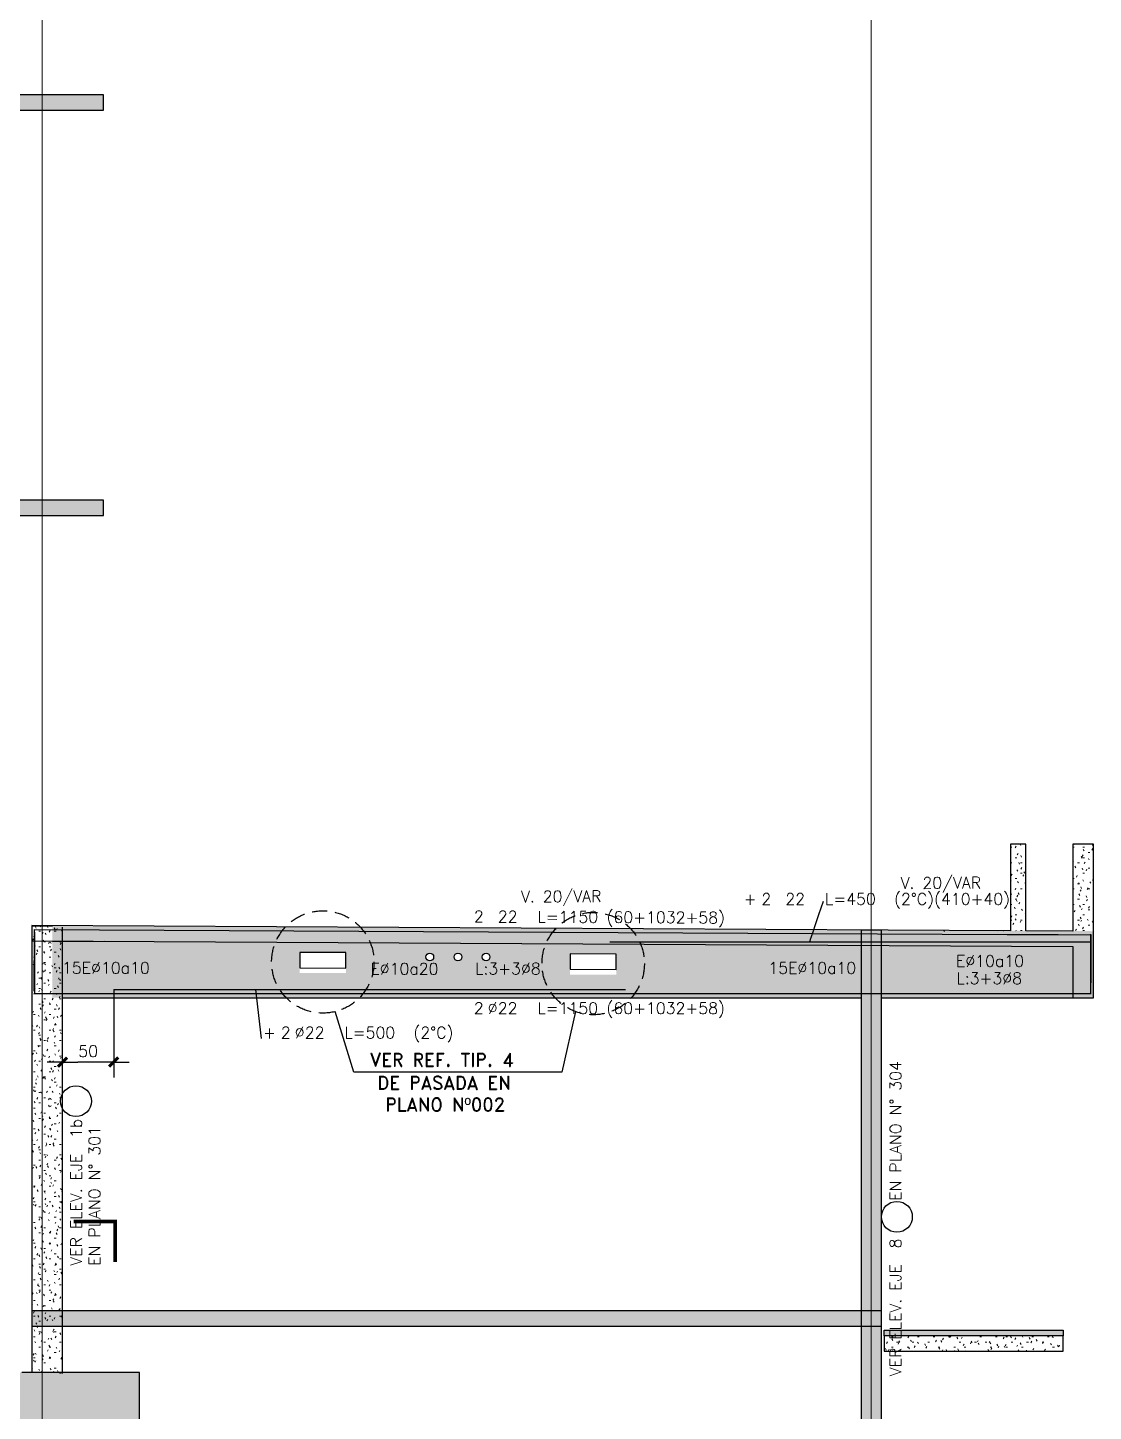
# Model space of a CAD drawing. Extents: x -58 to 5689, y 66 to 4123.
# Drawn here: x 2591 to 3632, y 1474 to 2826 of the extents above; entities that cross this region are included whole.
import ezdxf
from ezdxf.enums import TextEntityAlignment as Align
from ezdxf.xclip import XClip

# ---------------------------------------------------------------- set-up
doc = ezdxf.new("R2010")
doc.units = 0
doc.header["$LTSCALE"] = 30
doc.header["$MEASUREMENT"] = 0
doc.header["$XCLIPFRAME"] = 0
doc.linetypes.add("EJEF-F'$0$DASHED", pattern=[0.75, 0.5, -0.25])
doc.linetypes.add("EJEF-F'$0$RLE-PROYECCION", pattern=[0.71438, 0.47625, -0.23813])
doc.layers.get('0').update_dxf_attribs({"linetype": 'CONTINUOUS'})
for name, color, linetype in [("EJEF-F'$0$CORTES", 5, 'CONTINUOUS'), ("EJEF-F'$0$FE", 7, 'CONTINUOUS'), ("EJEF-F'$0$RLA-CORTES", 5, 'CONTINUOUS'), ("EJEF-F'$0$RLA-FE", 7, 'CONTINUOUS'), ("EJEF-F'$0$RLA-TEXTOS-FE", 9, 'CONTINUOUS')]:
    doc.layers.add(name, color=color, linetype=linetype)
doc.layers.add("EJEF-F'$0$RLA-ACHURADO", color=30, linetype="EJEF-F'$0$RLE-PROYECCION", lineweight=15, transparency=0.7)
for name, color, linetype, lineweight in [("EJEF-F'$0$RLA-CONTORNO", 30, 'CONTINUOUS', 25), ("EJEF-F'$0$RLA-EJES", 1, 'CONTINUOUS', 9), ("EJEF-F'$0$RLA-TEXTOS-1", 9, 'CONTINUOUS', 9)]:
    doc.layers.add(name, color=color, linetype=linetype, lineweight=lineweight)
doc.styles.add("EJEF-F'$0$RomanD", font='romand.shx', dxfattribs={"height": 31.5})
doc.styles.add("EJEF-F'$0$RomanS", font='romans.shx', dxfattribs={"height": 11.25})
doc.styles.add("EJEF-F'$0$Standard", font='txt')
doc.dimstyles.new("EJEF-F'$0$ING50", dxfattribs={"dimscale": 50, "dimtxt": 0.27, "dimasz": 0.3, "dimexe": 0, "dimexo": 0, "dimgap": 0.1, "dimtad": 1, "dimdec": 1, "dimzin": 12, "dimdsep": 46, "dimtxsty": "EJEF-F'$0$RomanS", "dimblk": "EJEF-F'$0$TICK1", "dimblk1": "EJEF-F'$0$TICK1", "dimblk2": "EJEF-F'$0$TICK1", "dimcen": 0.09, "dimclrd": 2, "dimclre": 1, "dimclrt": 3, "dimadec": 0, "dimazin": 0, "dimtfac": 1, "dimtdec": 0, "dimtix": 1, "dimtmove": 2, "dimatfit": 3, "dimldrblk": "EJEF-F'$0$TICK1", "dimfxl": 0, "dimfxlon": 1, "dimtolj": 1, "dimtzin": 0, "dimarcsym": 0})
pattern_1 = [(0, (66.859, -1983.472), (20.32, 5.08), [1.676, -13.564, 1.676, -13.564, -81.28]), (0, (66.859, -1983.472), (20.32, 5.08), [-30.48, 1.676, -28.804, 1.676, -13.564, -35.56]), (0, (66.859, -1983.472), (20.32, 5.08), [-76.2, 1.676, -8.484, 1.676, -23.724]), (120, (74.479, -1980.932), (-14.559409, 15.057636), [1.676, -13.564, 1.676, -13.564, -81.28]), (120, (74.479, -1980.932), (-14.559409, 15.057636), [-30.48, 1.676, -28.804, 1.676, -13.564, -35.56]), (120, (74.479, -1980.932), (-14.559409, 15.057636), [-76.2, 1.676, -8.484, 1.676, -23.724]), (240, (77.019, -1970.772), (-5.760591, -20.137636), [1.676, -13.564, 1.676, -13.564, -81.28]), (240, (77.019, -1970.772), (-5.760591, -20.137636), [-30.48, 1.676, -28.804, 1.676, -13.564, -35.56]), (240, (77.019, -1970.772), (-5.760591, -20.137636), [-76.2, 1.676, -8.484, 1.676, -23.724])]

# ---------------------------------------------------------------- blocks, each defined once
blk = doc.blocks.new('*U82')
at = {"layer": "EJEF-F'$0$RLA-FE"}
for p, q in [((0, -60), (0, 0)), ((0, 0), (950.2, 0)), ((950.2, 0), (1000.2, 0)), ((1000.2, 0), (1032, 0)), ((1032, 0), (1032, -58))]:
    blk.add_line(p, q, dxfattribs=at)
at = {"layer": "EJEF-F'$0$RLA-FE", "color": 3, "style": "EJEF-F'$0$RomanS", "flags": 8}
for tag, p in [('F=', (424.4, 9.3)), ('NUM', (438.8, 9.3))]:
    blk.add_attdef(tag, text='', height=11.2, dxfattribs=at).set_placement(p, align=Align.RIGHT)
at = {"layer": "EJEF-F'$0$RLA-FE", "color": 3, "style": "EJEF-F'$0$RomanS"}
for tag, p, flags in [('PHI', (442.7, 9.5), 14), ('DIAM', (452.6, 9.3), 12), ('MINUS', (474.6, 9.3), 13), ('MARK', (488, 9.3), 13), ('TEXTO_FE1', (491.3, 9.3), 8), ('TEXTO_FE2', (558.8, 9.3), 8), ('TIPO', (514.8, -75.8), 13), ('NVECES', (500.9, -94.7), 13), ('NUMFE', (504.9, -114.5), 13), ('CAPA', (513.1, -133.6), 13), ('DESPLAZA', (278.3, -151.6), 13), ('ESPACIO', (284.4, -170), 13), ('CANT', (298.2, -188.8), 13)]:
    blk.add_attdef(tag, p, '', height=11.2, dxfattribs=dict(at, flags=flags))
blk = doc.blocks.new('*U80')
at = {"layer": "EJEF-F'$0$RLA-FE"}
for p, q in [((0, 0), (0, 0)), ((0, 0), (418.2, 0)), ((418.2, 0), (468.2, 0)), ((468.2, 0), (500, 0)), ((500, 0), (500, 0))]:
    blk.add_line(p, q, dxfattribs=at)
at = {"layer": "EJEF-F'$0$RLA-FE", "color": 3, "style": "EJEF-F'$0$RomanS", "flags": 8}
for tag, p in [('F=', (158.4, -47.9)), ('NUM', (172.8, -47.9))]:
    blk.add_attdef(tag, text='', height=11.2, dxfattribs=at).set_placement(p, align=Align.RIGHT)
at = {"layer": "EJEF-F'$0$RLA-FE", "color": 3, "style": "EJEF-F'$0$RomanS"}
for tag, p, flags in [('PHI', (176.7, -47.7), 12), ('DIAM', (186.6, -47.9), 12), ('MINUS', (208.6, -47.9), 13), ('MARK', (222, -47.9), 13), ('TEXTO_FE1', (225.3, -47.9), 8), ('TEXTO_FE2', (292.8, -47.9), 8), ('TIPO', (248.8, -57.9), 13), ('NVECES', (234.9, -76.9), 13), ('NUMFE', (238.9, -96.6), 13), ('CAPA', (247.1, -115.7), 13), ('DESPLAZA', (277.2, -134.2), 13), ('ESPACIO', (283.2, -152.5), 13), ('CANT', (297.1, -171.3), 13)]:
    blk.add_attdef(tag, p, '', height=11.2, dxfattribs=dict(at, flags=flags))
blk = doc.blocks.new("EJEF-F'$0$TICK1")
at = {"color": 2}
for points in [[(0, 0), (-1, 0)], [(0, 0), (1, 0)]]:
    blk.add_lwpolyline(points, dxfattribs=at)
at = {"color": 2, "const_width": 0.2}
blk.add_lwpolyline([(-0.3, -0.3), (0.3, 0.3)], dxfattribs=at)
blk = doc.blocks.new('*D137')
at = {"layer": "EJEF-F'$0$RLA-FE", "color": 2, "lineweight": -2, "transparency": 16777216}
blk.add_line((520.1, -553.9), (500.1, -553.9), dxfattribs=at)
at = {"layer": "EJEF-F'$0$RLA-FE", "color": 2, "lineweight": -2, "transparency": 16777216, "xscale": 15, "yscale": 15, "zscale": 15, "rotation": 180}
blk.add_blockref("EJEF-F'$0$TICK1", (485.1, -553.9), dxfattribs=at)
at = {"layer": "EJEF-F'$0$RLA-FE", "color": 2, "lineweight": -2, "transparency": 16777216, "xscale": 15, "yscale": 15, "zscale": 15}
blk.add_blockref("EJEF-F'$0$TICK1", (535.1, -553.9), dxfattribs=at)
at = {"layer": "EJEF-F'$0$RLA-FE", "color": 3, "transparency": 16777216, "insert": (510.1, -543.2), "char_height": 11.25, "attachment_point": 5, "style": "EJEF-F'$0$RomanS"}
blk.add_mtext('\\A1;50', dxfattribs=at)
blk = doc.blocks.new('*X40')
at = {"color": 0}
for p, q in [((2590, 1330.5), (2590, 1340.4)), ((2592.5, 1330.4), (2592.5, 1338.9)), ((2575, 1325.1), (2575, 1325.4)), ((2577.5, 1326.9), (2577.5, 1327.9)), ((2580, 1328.2), (2580, 1330.4)), ((2582.5, 1329.2), (2582.5, 1332.9)), ((2585, 1329.9), (2585, 1335.4)), ((2587.5, 1330.3), (2587.5, 1337.9)), ((2595, 1330.1), (2595, 1336.4)), ((2597.5, 1329.5), (2597.5, 1333.9)), ((2600, 1328.6), (2600, 1331.4)), ((2602.5, 1327.4), (2602.5, 1328.9)), ((2605, 1325.9), (2605, 1326.4)), ((2607.5, 1323.8), (2607.5, 1323.9))]:
    blk.add_line(p, q, dxfattribs=at)
blk = doc.blocks.new('*U69')
at = {"layer": "EJEF-F'$0$RLA-CORTES", "color": 2, "linetype": 'Continuous'}
for p, q in [((-112.3, -17.7), (-94.6, -35.4)), ((-94.6, -35.4), (-77, -17.7))]:
    blk.add_line(p, q, dxfattribs=at)
at = {"layer": "EJEF-F'$0$RLA-CORTES", "color": 2, "linetype": 'Continuous', "const_width": 3.5}
blk.add_lwpolyline([(-119.6, 0), (-30, 0)], dxfattribs=at)
at = {"layer": "EJEF-F'$0$RLA-CORTES", "color": 2, "const_width": 3.51}
blk.add_lwpolyline([(160.5, -39.5), (160.5, 0), (120, 0)], dxfattribs=at)
at = {"layer": "EJEF-F'$0$RLA-CORTES", "color": 1, "linetype": 'Continuous'}
blk.add_arc((-94.6, 0), 25, 315, 225, dxfattribs=at)
at = {"layer": "EJEF-F'$0$RLA-CORTES", "color": 2, "linetype": 'Continuous'}
blk.add_arc((-94.6, 0), 25, 225, 315, dxfattribs=at)
at = {"layer": "EJEF-F'$0$RLA-CORTES", "color": 2, "linetype": 'Continuous', "xscale": -1, "rotation": 180}
blk.add_blockref('*X40', (-2685.1, 1305.5), dxfattribs=at)
at = {"layer": "EJEF-F'$0$RLA-CORTES", "color": 3, "linetype": 'Continuous', "style": "EJEF-F'$0$RomanD", "flags": 12}
blk.add_attdef('CORTE', text='', height=13, dxfattribs=at).set_placement((-93.9, 9.4), align=Align.MIDDLE_CENTER)
at = {"layer": "EJEF-F'$0$RLA-CORTES", "color": 3, "linetype": 'Continuous', "style": "EJEF-F'$0$Standard", "flags": 12}
blk.add_attdef('PLANO', text='', height=13, dxfattribs=at).set_placement((-92.5, -18.4), align=Align.CENTER)
at = {"layer": "EJEF-F'$0$RLA-CORTES", "color": 3, "linetype": 'Continuous', "style": "EJEF-F'$0$RomanD", "flags": 13}
blk.add_attdef('NUM', text='', height=13, dxfattribs=at).set_placement((-18.7, -47.9), align=Align.MIDDLE)
blk = doc.blocks.new('*U225')
at = {"layer": "EJEF-F'$0$RLA-FE"}
for p, q in [((0, 0), (0, 0)), ((0, 0), (388.2, 0)), ((388.2, 0), (438.2, 0)), ((438.2, 0), (470, 0)), ((470, 0), (470, -40))]:
    blk.add_line(p, q, dxfattribs=at)
at = {"layer": "EJEF-F'$0$RLA-FE", "color": 3, "style": "EJEF-F'$0$RomanS", "flags": 8}
for tag, p in [('F=', (143.4, 36.3)), ('NUM', (157.8, 36.3))]:
    blk.add_attdef(tag, text='', height=11.2, dxfattribs=at).set_placement(p, align=Align.RIGHT)
at = {"layer": "EJEF-F'$0$RLA-FE", "color": 3, "style": "EJEF-F'$0$RomanS"}
for tag, p, flags in [('PHI', (161.7, 36.5), 14), ('DIAM', (171.6, 36.3), 12), ('MINUS', (193.6, 36.3), 13), ('MARK', (207, 36.3), 13), ('TEXTO_FE1', (210.3, 36.3), 8), ('TEXTO_FE2', (277.8, 36.3), 8), ('TIPO', (233.8, -75.8), 13), ('NVECES', (219.9, -94.7), 13), ('NUMFE', (223.9, -114.5), 13), ('CAPA', (232.1, -133.6), 13), ('DESPLAZA', (338.3, -151.6), 13), ('ESPACIO', (344.4, -170), 13), ('CANT', (358.2, -188.8), 13)]:
    blk.add_attdef(tag, p, '', height=11.2, dxfattribs=dict(at, flags=flags))
blk = doc.blocks.new('*U226')
at = {"layer": "EJEF-F'$0$RLA-FE"}
for p, q in [((0, 60), (0, 0)), ((1032, 0), (1032, 58)), ((0, 0), (950.2, 0)), ((950.2, 0), (1000.2, 0)), ((1000.2, 0), (1032, 0))]:
    blk.add_line(p, q, dxfattribs=at)
at = {"layer": "EJEF-F'$0$RLA-FE", "color": 3, "style": "EJEF-F'$0$RomanS", "flags": 8}
for tag, p in [('F=', (424.4, -19.9)), ('NUM', (438.8, -19.9))]:
    blk.add_attdef(tag, text='', height=11.2, dxfattribs=at).set_placement(p, align=Align.RIGHT)
at = {"layer": "EJEF-F'$0$RLA-FE", "color": 3, "style": "EJEF-F'$0$RomanS"}
for tag, p, flags in [('PHI', (442.7, -19.7), 12), ('DIAM', (452.6, -19.9), 12), ('MINUS', (474.6, -19.9), 13), ('MARK', (488, -19.9), 13), ('TEXTO_FE1', (491.3, -19.9), 8), ('TEXTO_FE2', (558.8, -19.9), 8), ('TIPO', (514.8, -57.9), 13), ('NVECES', (500.9, -76.9), 13), ('NUMFE', (504.9, -96.6), 13), ('CAPA', (513.1, -115.7), 13), ('DESPLAZA', (277.2, -134.2), 13), ('ESPACIO', (283.2, -152.5), 13), ('CANT', (297.1, -171.3), 13)]:
    blk.add_attdef(tag, p, '', height=11.2, dxfattribs=dict(at, flags=flags))
blk = doc.blocks.new("EJEF-F'")
at = {"layer": "EJEF-F'$0$RLA-ACHURADO"}
h = blk.add_hatch(dxfattribs=at)
h.set_pattern_fill('SAND - DENSE', color=256, style=0, pattern_type=2)
h.set_pattern_definition(pattern_1)
h.paths.add_polyline_path([(525.18, 376), (525.18, 391), (-1646.82, 391), (-1646.82, 376), (-75.25, 376)], flags=0)
h = blk.add_hatch(dxfattribs=at)
h.set_pattern_fill('SAND - DENSE', color=256, style=0, pattern_type=2)
h.set_pattern_definition(pattern_1)
h.paths.add_polyline_path([(525.18, -20), (525.18, -5), (-1646.82, -5), (-1646.82, -20), (-75.25, -20)], flags=0)
h = blk.add_hatch(dxfattribs=at)
h.set_pattern_fill('SAND - DENSE', color=256, style=0, pattern_type=2)
h.set_pattern_definition([(0, (121.767, -1845.537), (20.32, 5.08), [1.676, -13.564, 1.676, -13.564, -81.28]), (0, (121.767, -1845.537), (20.32, 5.08), [-30.48, 1.676, -28.804, 1.676, -13.564, -35.56]), (0, (121.767, -1845.537), (20.32, 5.08), [-76.2, 1.676, -8.484, 1.676, -23.724]), (120, (129.387, -1842.997), (-14.559409, 15.057636), [1.676, -13.564, 1.676, -13.564, -81.28]), (120, (129.387, -1842.997), (-14.559409, 15.057636), [-30.48, 1.676, -28.804, 1.676, -13.564, -35.56]), (120, (129.387, -1842.997), (-14.559409, 15.057636), [-76.2, 1.676, -8.484, 1.676, -23.724]), (240, (131.927, -1832.837), (-5.760591, -20.137636), [1.676, -13.564, 1.676, -13.564, -81.28]), (240, (131.927, -1832.837), (-5.760591, -20.137636), [-30.48, 1.676, -28.804, 1.676, -13.564, -35.56]), (240, (131.927, -1832.837), (-5.760591, -20.137636), [-76.2, 1.676, -8.484, 1.676, -23.724])])
h.paths.add_polyline_path([(1472.18, -341), (1472.18, -425.54), (1492.18, -425.44), (1492.18, -341)])
h.paths.add_polyline_path([(1438.53, -425.71), (1426.14, -425.64), (1426.14, -341), (1411.14, -341), (1411.14, -425.55), (1339.81, -425.16), (1339.81, -426.19)])
h = blk.add_hatch(dxfattribs=at)
h.set_pattern_fill('SAND - DENSE', color=256, style=0, pattern_type=2)
h.set_pattern_definition(pattern_1)
h.paths.add_polyline_path([(485.14, -858.1), (485.14, -422.1), (455.2, -421), (455.2, -857)])
h = blk.add_hatch(dxfattribs=at)
h.set_pattern_fill('SAND - DENSE', color=256, style=0, pattern_type=2)
h.set_pattern_definition(pattern_1)
h.paths.add_polyline_path([(1026.02, -468.48), (981.02, -468.48), (981.04, -448.44), (1026.04, -448.44)], flags=16)
h.paths.add_polyline_path([(761.88, -446.99), (761.88, -466.88), (716.88, -466.88), (716.88, -446.99)], flags=16)
edge = h.paths.add_edge_path(flags=16)
edge.add_arc((843.91, -451.19), 3.75, 0, 360)
edge = h.paths.add_edge_path(flags=16)
edge.add_arc((871.41, -451.19), 3.75, 0, 360)
edge = h.paths.add_edge_path(flags=16)
edge.add_arc((898.91, -451.19), 3.75, 0, 360)
h.paths.add_polyline_path([(1492.18, -426), (475.2, -420.41), (475.2, -490.96), (1492.18, -491.04)])
h = blk.add_hatch(dxfattribs=at)
h.set_pattern_fill('SAND - DENSE', color=256, style=0, pattern_type=2)
h.set_pattern_definition(pattern_1)
h.paths.add_polyline_path([(1285.18, -952), (1285.18, -425), (1265.18, -425), (1265.18, -952)], flags=0)
h = blk.add_hatch(dxfattribs=at)
h.set_pattern_fill('SAND - DENSE', color=256, style=0, pattern_type=2)
h.set_pattern_definition(pattern_1)
h.paths.add_polyline_path([(737.07, -812), (1285.18, -812), (1285.18, -797), (455.2, -797), (455.2, -812)], flags=0)
h = blk.add_hatch(dxfattribs=at)
h.set_pattern_fill('SAND - DENSE', color=256, style=0, pattern_type=2)
h.set_pattern_definition([(0, (66.859, -827.965), (20.32, 0.382), [1.676, -13.564, 1.676, -13.564, -81.28]), (0, (66.859, -827.965), (20.32, 0.382), [-30.48, 1.676, -28.804, 1.676, -13.564, -35.56]), (0, (66.859, -827.965), (20.32, 0.382), [-76.2, 1.676, -8.484, 1.676, -23.724]), (172.58, (74.479, -827.774), (-14.559636, 1.13274225), [0.845, -6.839, 0.845, -6.839, -40.983]), (172.58, (74.479, -827.774), (-14.559636, 1.13274225), [-15.369, 0.845, -14.523, 0.845, -6.839, -17.93]), (172.58, (74.479, -827.774), (-14.559636, 1.13274225), [-38.422, 0.845, -4.278, 0.845, -11.962]), (187.42, (77.019, -827.011), (-5.76076696, -1.51363043), [0.845, -6.839, 0.845, -6.839, -40.983]), (187.42, (77.019, -827.011), (-5.76076696, -1.51363043), [-15.369, 0.845, -14.523, 0.845, -6.839, -17.93]), (187.42, (77.019, -827.011), (-5.76076696, -1.51363043), [-38.422, 0.845, -4.278, 0.845, -11.962])])
h.paths.add_polyline_path([(1287.68, -821.4), (1462.68, -821.4), (1462.68, -815.64), (1287.68, -815.64)], flags=0)
h = blk.add_hatch(dxfattribs=at)
h.set_pattern_fill('SAND - DENSE', color=256, style=0, pattern_type=2)
h.set_pattern_definition(pattern_1)
h.paths.add_polyline_path([(1287.68, -836.4), (1462.68, -836.4), (1462.68, -821.4), (1287.68, -821.4)], flags=0)
h = blk.add_hatch(dxfattribs=at)
h.set_pattern_fill('SAND - DENSE', color=256, style=0, pattern_type=2)
h.set_pattern_definition(pattern_1)
h.paths.add_polyline_path([(-75.25, -957), (560.2, -957), (560.2, -857), (-1354.82, -857), (-1354.82, -957), (-481.41, -957)], flags=0)
at = {"layer": "EJEF-F'$0$CORTES", "color": 1, "linetype": 'Continuous'}
blk.add_lwpolyline([(986.26, -504.57), (973.05, -563.85), (769.66, -563.85), (751.47, -504.57)], dxfattribs=at)
at = {"layer": "EJEF-F'$0$CORTES", "color": 1, "linetype": "EJEF-F'$0$DASHED"}
for centre in [(739.38, -456.05), (1003.54, -457.65)]:
    blk.add_circle(centre, 50, dxfattribs=at)
at = {"layer": "EJEF-F'$0$FE", "color": 2}
blk.add_lwpolyline([(1228.15, -397.13), (1223.77, -410.12), (1220.48, -419.87), (1218.12, -426.85), (1216.54, -431.5), (1215.58, -434.29), (1215.08, -435.67), (1214.9, -436.09), (1214.88, -436.02)], dxfattribs=at)
at = {"layer": "EJEF-F'$0$RLA-CONTORNO"}
for p, q in [((525.18, 391), (-1646.82, 391)), ((525.18, 376), (525.18, 391)), ((440.2, 376), (525.18, 376)), ((525.18, -5), (-1646.82, -5)), ((525.18, -20), (525.18, -5)), ((440.2, -20), (525.18, -20)), ((1426.14, -341), (1411.14, -341)), ((1411.14, -341), (1411.14, -425.55)), ((1426.14, -425.64), (1426.14, -341)), ((1492.18, -341), (1472.18, -341)), ((1472.18, -341), (1472.18, -425.89)), ((1492.18, -426), (1492.18, -341)), ((1411.14, -425.55), (455.2, -420.3)), ((455.2, -420.3), (455.2, -857)), ((475.2, -421), (455.2, -421)), ((485.14, -858.1), (485.14, -422.1)), ((1265.18, -425), (1265.18, -952)), ((1285.18, -425), (1265.18, -425)), ((1285.18, -952), (1285.18, -425)), ((1472.18, -425.89), (1426.14, -425.64)), ((1492.18, -441), (1492.18, -426)), ((455.2, -435.3), (1472.18, -440.89)), ((475.2, -435.95), (526.45, -435.7)), ((1472.18, -440.89), (1472.18, -491)), ((1492.18, -491), (1492.18, -441)), ((485.14, -491), (1265.18, -491)), ((1285.18, -491), (1492.18, -491)), ((1285.18, -797), (455.2, -797)), ((455.2, -812), (1285.18, -812)), ((1287.68, -815.64), (1462.68, -815.64)), ((1287.68, -821.4), (1287.68, -815.64)), ((1287.68, -821.4), (1287.68, -836.4)), ((1462.68, -821.4), (1287.68, -821.4)), ((1462.68, -815.64), (1462.68, -821.4)), ((1462.68, -836.4), (1462.68, -821.4)), ((1287.68, -836.4), (1462.68, -836.4)), ((560.2, -857), (445.18, -857)), ((560.2, -957), (560.2, -857))]:
    blk.add_line(p, q, dxfattribs=at)
for points in [[(716.89, -461.74), (761.88, -461.99), (761.88, -446.99), (716.88, -446.74)], [(980.96, -463.19), (1026.06, -463.44), (1026.04, -448.44), (981.04, -448.19)]]:
    blk.add_lwpolyline(points, close=True, dxfattribs=at)
for centre in [(843.91, -451.19), (871.41, -451.19), (898.91, -451.19)]:
    blk.add_circle(centre, 3.75, dxfattribs=at)
at = {"layer": "EJEF-F'$0$RLA-EJES"}
for p, q in [((1275.18, -1044.1), (1275.18, 1463)), ((465.2, -996.18), (465.2, 1438.5))]:
    blk.add_line(p, q, dxfattribs=at)
at = {"layer": "EJEF-F'$0$RLA-FE", "color": 1}
blk.add_line((535.14, -482.86), (535.14, -568.86), dxfattribs=at)
at = {"layer": "EJEF-F'$0$RLA-FE", "color": 2}
blk.add_line((679.57, -530.76), (673.81, -482.86), dxfattribs=at)
at = {"layer": "EJEF-F'$0$RLA-TEXTOS-FE", "color": 2}
for centre in [(498.22, -592.04), (1300.25, -705.07)]:
    blk.add_circle(centre, 15.07, dxfattribs=at)
at = {"layer": "EJEF-F'$0$RLA-CORTES"}
ref = blk.add_blockref('*U69', (376.01, -709.61), dxfattribs=at)
ref.add_attrib('CORTE', 'C', dxfattribs={"color": 3, "linetype": 'Continuous', "height": 13, "style": "EJEF-F'$0$RomanD"}).set_placement((282.07, -700.2), align=Align.MIDDLE_CENTER)
ref.add_attrib('PLANO', '-', dxfattribs={"color": 3, "linetype": 'Continuous', "height": 13, "style": "EJEF-F'$0$Standard"}).set_placement((283.54, -727.97), align=Align.CENTER)
at = {"layer": "EJEF-F'$0$RLA-FE"}
ref = blk.add_blockref('*U225', (1019.68, -436.55), dxfattribs=at)
ref.add_attrib('DIAM', '22', (1191.28, -400.23), dxfattribs={"color": 3, "height": 11.25, "style": "EJEF-F'$0$RomanS"})
ref.add_attrib('NUM', '2', dxfattribs={"color": 3, "height": 11.25, "style": "EJEF-F'$0$RomanS"}).set_placement((1177.53, -400.23), align=Align.RIGHT)
ref.add_attrib('TEXTO_FE1', 'L=450', (1230, -400.23), dxfattribs={"color": 3, "height": 11.25, "style": "EJEF-F'$0$RomanS"})
ref.add_attrib('TEXTO_FE2', '(2°C)(410+40)', (1297.52, -400.21), dxfattribs={"color": 3, "height": 11.25, "style": "EJEF-F'$0$RomanS"})
ref.add_attrib('F=', '+', dxfattribs={"color": 3, "height": 11.25, "style": "EJEF-F'$0$RomanS"}).set_placement((1163.12, -400.23), align=Align.RIGHT)
ref = blk.add_blockref('*U82', (457.7, -424.47), dxfattribs=dict(at, rotation=359.7183074888173))
ref.add_attrib('DIAM', '22', (910.34, -417.37), dxfattribs={"color": 3, "height": 11.25, "rotation": 359.71831, "style": "EJEF-F'$0$RomanS"})
ref.add_attrib('NUM', '2', dxfattribs={"color": 3, "height": 11.25, "rotation": 359.71831, "style": "EJEF-F'$0$RomanS"}).set_placement((896.59, -417.3), align=Align.RIGHT)
ref.add_attrib('TEXTO_FE1', 'L=1150', (949.05, -417.56), dxfattribs={"color": 3, "height": 11.25, "rotation": 359.71831, "style": "EJEF-F'$0$RomanS"})
ref.add_attrib('TEXTO_FE2', '(60+1032+58)', (1016.57, -417.87), dxfattribs={"color": 3, "height": 11.25, "rotation": 359.71831, "style": "EJEF-F'$0$RomanS"})
ref = blk.add_blockref('*U226', (457.7, -487), dxfattribs=at)
ref.add_attrib('DIAM', '22', (910.3, -506.89), dxfattribs={"color": 3, "height": 11.25, "style": "EJEF-F'$0$RomanS"})
ref.add_attrib('NUM', '2', dxfattribs={"color": 3, "height": 11.25, "style": "EJEF-F'$0$RomanS"}).set_placement((896.55, -506.89), align=Align.RIGHT)
ref.add_attrib('TEXTO_FE1', 'L=1150', (949.01, -506.89), dxfattribs={"color": 3, "height": 11.25, "style": "EJEF-F'$0$RomanS"})
ref.add_attrib('TEXTO_FE2', '(60+1032+58)', (1016.53, -506.88), dxfattribs={"color": 3, "height": 11.25, "style": "EJEF-F'$0$RomanS"})
ref.add_attrib('PHI', '%%C', (900.45, -506.68), dxfattribs={"color": 3, "height": 11.25, "style": "EJEF-F'$0$RomanS"})
ref = blk.add_blockref('*U80', (535.14, -482.86), dxfattribs=at)
ref.add_attrib('DIAM', '22', (721.74, -530.76), dxfattribs={"color": 3, "height": 11.25, "style": "EJEF-F'$0$RomanS"})
ref.add_attrib('NUM', '2', dxfattribs={"color": 3, "height": 11.25, "style": "EJEF-F'$0$RomanS"}).set_placement((707.99, -530.76), align=Align.RIGHT)
ref.add_attrib('TEXTO_FE1', 'L=500', (760.45, -530.76), dxfattribs={"color": 3, "height": 11.25, "style": "EJEF-F'$0$RomanS"})
ref.add_attrib('TEXTO_FE2', '(2°C)', (827.97, -530.74), dxfattribs={"color": 3, "height": 11.25, "style": "EJEF-F'$0$RomanS"})
ref.add_attrib('PHI', '%%C', (711.88, -530.54), dxfattribs={"color": 3, "height": 11.25, "style": "EJEF-F'$0$RomanS"})
ref.add_attrib('F=', '+', dxfattribs={"color": 3, "height": 11.25, "style": "EJEF-F'$0$RomanS"}).set_placement((693.58, -530.76), align=Align.RIGHT)
at = {"layer": "EJEF-F'$0$CORTES", "color": 3, "style": "EJEF-F'$0$RomanD"}
for s, p in [('VER REF. TIP. 4', (785.3, -558.18)), ('DE PASADA EN', (792.61, -580.7)), ('PLANO Nº002', (800.4, -601.94))]:
    blk.add_text(s, height=13, dxfattribs=at).set_placement(p)
at = {"layer": "EJEF-F'$0$RLA-TEXTOS-1", "char_height": 11.25, "width": 158.0132, "attachment_point": 5, "rotation": 0.28169, "line_spacing_factor": 0.941778, "style": "EJEF-F'$0$RomanS"}
for insert in [(1343.27, -380.64), (972.33, -393.91)]:
    blk.add_mtext('V. 20/VAR', dxfattribs=dict(at, insert=insert))
at = {"layer": "EJEF-F'$0$RLA-TEXTOS-FE", "color": 9, "style": "EJEF-F'$0$RomanS"}
for s, p in [('15E%%C10a10', (527.41, -467.49)), ('E%%C10a20', (819.11, -468.41)), ('L:3+3%%C8', (920.16, -468.27)), ('15E%%C10a10', (1217.58, -467.57)), ('E%%C10a10', (1391.21, -460.68)), ('L:3+3%%C8', (1390.41, -477.69))]:
    blk.add_text(s, height=11.25, dxfattribs=at).set_placement(p, align=Align.CENTER)
for s, p in [('VER ELEV. EJE  8   EN PLANO N%%D 304', (1304.57, -860.77)), ('VER ELEV. EJE  1b', (504.01, -752.9)), ('EN PLANO N%%D 301', (521.93, -752.9))]:
    blk.add_text(s, height=11.25, rotation=90, dxfattribs=at).set_placement(p)
at = {"layer": "EJEF-F'$0$RLA-FE"}
dim = blk.add_aligned_dim(p1=(535.14, -482.86), p2=(485.14, -482.86), distance=71, dimstyle="EJEF-F'$0$ING50", dxfattribs=at)
dim.commit()
dim.dimension.update_dxf_attribs({"geometry": '*D137', "text_midpoint": (510.14, -543.24)})

msp = doc.modelspace()

# ---------------------------------------------------------------- block references
ref = msp.add_blockref("EJEF-F'", (2140, 2369.5))
XClip(ref).set_block_clipping_path([(-2004.783703171, -1263.5272463381), (2026.7450959108, 1590.6902151833)])

doc.saveas('drawing.dxf')
